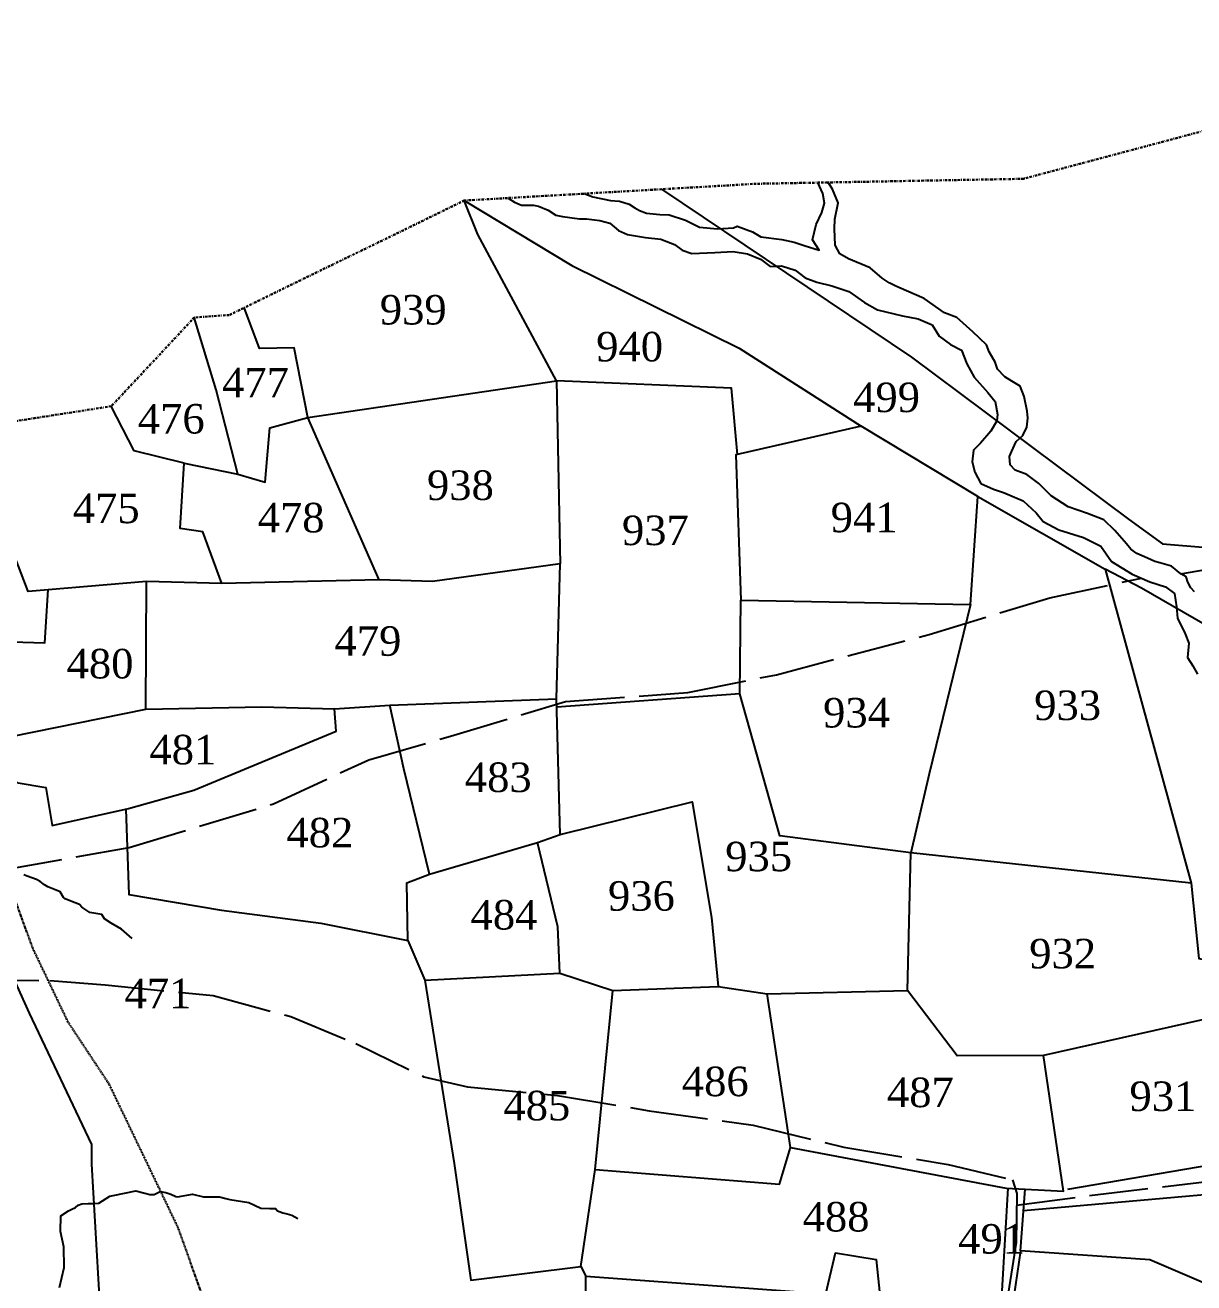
# Model space of a CAD drawing. Header units: millimetres. Extents: x 232 to 2351, y -1279 to 995.
# Drawn here: x 1464.2 to 1701.9, y -136.2 to 119.5 of the extents above; entities that cross this region are included whole.
import ezdxf

# ---------------------------------------------------------------- set-up
doc = ezdxf.new("R2010")
doc.units = ezdxf.units.MM
doc.header["$MEASUREMENT"] = 0
for name, pattern in [('ACAD_ISO02W100', [15, 12, -3]), ('ACAD_ISO07W100', [3, 0, -3]), ('BORDER', [1.75, 0.5, -0.25, 0.5, -0.25, 0, -0.25])]:
    doc.linetypes.add(name, pattern=pattern)
for name, color, linetype in [('CARTTRACK', 30, 'ACAD_ISO02W100'), ('NALA', 4, 'Continuous'), ('SURVEY_BND', 7, 'Continuous'), ('SURVEY_NO', 7, 'Continuous')]:
    doc.layers.add(name, color=color, linetype=linetype)
doc.layers.add('FOOTPATH', color=150, linetype='ACAD_ISO07W100', lineweight=30)
doc.layers.add('VILL_BOUNDARY', color=6, linetype='BORDER', lineweight=30)
doc.styles.get("Standard").update_dxf_attribs({"font": 'TIMES.TTF'})

msp = doc.modelspace()

# ---------------------------------------------------------------- linework, layer by layer
at = {"layer": 'CARTTRACK'}
for points in [[(1699.232658393428, 7.917952077038535), (1718.015339936483, 11.31351263074976), (1730.283460563887, 18.06897490323081), (1757.433197922062, 31.45177747126127), (1781.654857435749, 44.80559565749809), (1798.280119542496, 54.1819637727167), (1825.237293597973, 69.01865913548863), (1840.996729937991, 81.10582384508598), (1846.008492633004, 85.13045604671555), (1856.615468240258, 85.0411788123065), (1875.611216073563, 84.0573400705016), (1900.516767729276, 92.34969971684586), (1912.899181031678, 96.70670439596961), (1915.109387704994, 100.2536119239243)], [(1448.708255944762, -60.23755864064699), (1451.925392955849, -55.91975184786315), (1455.621549451849, -54.2701668391619), (1459.790500473253, -52.23960661136915), (1485.29524779846, -47.72491543645901), (1514.645450061535, -38.83465499542854), (1534.0907778972, -29.86051663287253), (1550.684191489689, -25.06885208654148), (1574.067430086277, -17.98069928856967), (1598.947521839797, -16.17297578921443), (1616.956478981147, -12.55958776137959), (1648.050083501766, -4.36342281092675), (1672.586311249996, 3.099002196861875), (1691.189757372314, 7.060753564499246)], [(1665.804983753072, -120.4614370954514), (1680.606963822896, -118.4795229466727), (1726.819954898285, -113.0197197045618), (1749.342972958604, -107.9186272985507), (1774.934037545874, -99.35665891309327), (1796.706643560552, -94.48854779513385), (1830.37254911733, -91.75864882057067), (1857.14125236367, -89.74896621389416), (1889.937563818063, -86.15046205779072), (1943.728488806335, -80.07022578701071), (1988.2781716401, -76.71334636225129), (2036.889330176558, -72.65912684756495), (2077.435527806347, -69.57412155918155), (2109.119437380239, -75.8579577624023), (2132.621655434883, -80.54162955093216), (2135.938736273061, -78.2565953172234), (2141.772241428363, -62.94688712331663), (2147.727873074722, -52.16270164131674), (2165.929515077985, -28.45776465202562), (2174.981584081224, -14.94079551904179), (2188.478695382628, -2.14461968922933), (2197.389917103862, 4.749912594683117)], [(1454.93433242327, -74.63671017858898), (1469.213409407839, -74.7433717234735), (1480.454867920858, -75.64165996072825), (1502.431058607039, -77.82161257797725), (1518.169100525265, -82.08848832116746), (1531.434033726551, -87.5905084057149), (1545.261029723551, -94.32767283161866), (1554.141794780087, -96.34882533517975), (1572.465374182297, -98.14540180969016), (1591.085287936839, -101.2253364191556), (1612.219248850526, -104.1447771599715), (1630.655243513194, -108.6362236392306), (1651.883372298555, -112.1301595983468), (1664.950960868027, -115.3051297401516), (1665.826160200868, -118.0711797971926), (1665.737867691241, -128.0370540340655), (1664.060269488598, -138.3557003787009)]]:
    msp.add_lwpolyline(points, dxfattribs=at)
at = {"layer": 'FOOTPATH', "ltscale": 0.001}
msp.add_lwpolyline([(1459.963387976715, -52.52553571215321), (1465.727442300673, -68.24261843942168), (1472.856498553323, -83.14176572344422), (1481.192030012093, -95.74031210705834), (1495.2395344246, -124.9567965525603), (1500.833108703198, -140.6228125677135)], dxfattribs=at)
at = {"layer": 'NALA'}
for points in [[(1577.868929816279, 85.26340244953573), (1579.61232665267, 84.60333786156025), (1583.212721500629, 83.8495322155768), (1585.052236577281, 83.73960222553706), (1586.986068097978, 83.11142556089999), (1588.180968165538, 82.35761991491563), (1589.124294684942, 81.80796996471872), (1590.539297970625, 81.30543286739612), (1593.25925293293, 81.00705146586097), (1595.130197819877, 80.95993861298666), (1598.488136060783, 79.88607150195003), (1601.31814263215, 78.44127734714675), (1604.981424113857, 78.11148737702933), (1608.204499159319, 78.29993878852474), (1608.959165777473, 78.66113732722533), (1612.067651003188, 77.52770826434153), (1613.765657647325, 76.47552121682202), (1618.089275796563, 75.92587126662511), (1620.55767071729, 75.4233341693025), (1622.58584569519, 74.73234566048359), (1625.676718341352, 73.75374168010876), (1624.277436714106, 75.90522862802209), (1625.047824990697, 78.99897792639877), (1626.204690530629, 81.40460751342471), (1626.727435673673, 83.33256644316862), (1626.365540384864, 85.26053066589611), (1625.39829671951, 87.50528429165341)], [(1701.998360140207, 4.295645370730199), (1701.264601706986, 5.127226127390713), (1700.629630395595, 6.226605422548346), (1700.276852047891, 7.34007464179831), (1699.232658393428, 7.917952077038535), (1697.296814392397, 9.523531214625109), (1694.95442235102, 10.15778951817356), (1693.938457447532, 10.48196363199531), (1692.4568262056, 11.15850758677607), (1690.227335661541, 12.06055913583714), (1689.013810020968, 12.94852076080588), (1688.153062728101, 14.01970962180894), (1685.763397658775, 16.75999872446937), (1683.514930370638, 18.9111045775162), (1680.255360547602, 20.22190154286181), (1676.276133160252, 21.57498415943883), (1672.838897791609, 23.78095708729597), (1670.341301646189, 26.31797971552442), (1667.880618982308, 28.17697106039577), (1665.510025203113, 29.00855181705629), (1664.494046793045, 30.15021147045991), (1664.381158802307, 31.82746820085777), (1664.748038018917, 32.77180540115114), (1665.6950518345, 34.89580588181616), (1667.092010330087, 36.05156604528202), (1667.882212758677, 37.75700791684994), (1668.072682541568, 39.58361149105076), (1667.96441380099, 41.02556860629193), (1667.314787850935, 43.9815732823572), (1666.520803580108, 46.10845314645849), (1664.860669384647, 47.11781995133606), (1663.417059163765, 48.01904579485381), (1661.93737286927, 49.5691438714548), (1661.468194820181, 50.97505047091909), (1660.241135587037, 53.10193033502037), (1659.699778377562, 54.50783693448466), (1656.873972352392, 57.13090760778323), (1653.661945688893, 60.08691228384941), (1651.171737642411, 61.06023386593552), (1646.985278807118, 63.94414280343244), (1643.412356341687, 65.53029139581031), (1641.246954516944, 66.46755716913594), (1639.911626543222, 67.11643998818727), (1638.431926742147, 68.0537110544974), (1636.033712008053, 70.19979386548312), (1631.630715691601, 72.0382854823265), (1629.82620966879, 73.04765228720407), (1628.923956657383, 74.81404816547911), (1628.77959833661, 78.13054212035513), (1628.851777496997, 80.07717999154283), (1629.505279835344, 83.38687775463222), (1628.350399762587, 86.16264043778483), (1627.592505071952, 87.35224923557598), (1627.020383278496, 87.53547097550052)], [(1562.403302210016, 84.3758004545151), (1563.698375044161, 83.50458313854597), (1565.086783874978, 82.93562967476282), (1567.543211966346, 82.93562967476282), (1568.575614376981, 82.68671121111129), (1570.533636181408, 81.90439755191801), (1572.064444878984, 80.90872899029728), (1573.452867216381, 80.62425225840616), (1576.941697718383, 80.16197359934449), (1578.365709892536, 80.16197359934449), (1581.071334374083, 79.7708167697474), (1583.064959521844, 79.27298513542974), (1584.84497811618, 77.74392137826635), (1586.696189890605, 76.96160771907307), (1590.363023602698, 76.32153242582535), (1593.424654504428, 76.03705569393333), (1596.201485672644, 74.93470703460844), (1597.788225115572, 73.78152984745975), (1599.746246919998, 73.10589628597154), (1604.409893205973, 73.31925648138258), (1608.147920098156, 73.49705311556863), (1611.073418185977, 73.03109583244805), (1613.707849487435, 71.96430544136274), (1615.701461128616, 70.43524168419935), (1618.015489353225, 70.57748005014582), (1620.756717178108, 69.72404985447065), (1622.821535505958, 68.15942253608318), (1625.206756910657, 67.23487051094435), (1628.232784469054, 66.48812041297515), (1631.686025134301, 65.35021348540886), (1634.838568822064, 63.13318880642328), (1637.508589960276, 61.60412504925989), (1642.599435846523, 60.43065985345402), (1645.803480121591, 59.79058456020539), (1648.615901126561, 58.61711407141502), (1650.039913300714, 56.30573665505835), (1652.353941525324, 54.59887626370983), (1654.596763063264, 53.42540577491945), (1655.679207350628, 50.63146698382661), (1657.210029554783, 47.96449100611426), (1659.986847216418, 44.79968339408333), (1661.446462733906, 43.02170117326932), (1661.915100519818, 40.32185047033454), (1661.808290489815, 39.07726344506318), (1660.562281525754, 36.94368266289257), (1658.497463197904, 34.52562514883084), (1657.073451023753, 33.10324148937343), (1656.788651290237, 30.75630051179178), (1657.287044070597, 28.62272502260566), (1658.533066541238, 26.31134760624991), (1661.096291156029, 25.17343538569912), (1663.125506140545, 24.46224355597042), (1667.122400133767, 22.76449239052818), (1669.756817928646, 20.38199843769144), (1671.216433446134, 18.60401092389293), (1674.384874377867, 16.8971505325444), (1679.404513577445, 15.33252321415694), (1682.928947422781, 13.55454099334293), (1685.100575780632, 10.46085521077748), (1689.28232081971, 7.871903114000816), (1692.877961351716, 6.342834063853843), (1696.117595463536, 5.276048965752125), (1697.933203894627, 3.924781842775701), (1698.360417001479, 1.257805865063347), (1698.502816868237, -1.053571551293317), (1700.073375429025, -4.270679140770881), (1700.856581449481, -6.119783191049464), (1700.571781715966, -9.035672339429766), (1701.639787469936, -10.77809629200328), (1702.565406863727, -12.48495668335181)], [(1485.955179268607, -66.22139183408035), (1483.760441153378, -64.30318258133866), (1481.634275941831, -63.07004428101573), (1480.331147653431, -62.17944674988667), (1479.782456371333, -61.35736160698343), (1477.308604792523, -60.94673718128797), (1475.666366814785, -59.84535713808236), (1475.208898970048, -59.25951376153444), (1473.461093567614, -58.63852496951768), (1472.299797869635, -58.15813371832792), (1471.959621160524, -57.90036538499862), (1471.296758762644, -56.74076251496172), (1470.114892544218, -56.23483261473029), (1468.764194083124, -55.6914230929724), (1468.088851605864, -55.27917901409455), (1467.188381462942, -54.6420783779995), (1466.494278346878, -54.19235997058058), (1464.562027095972, -53.53652217021408), (1463.886671112135, -53.23671166292934)], [(1471.123807013253, -137.1655834544208), (1472.105762349778, -133.1302016707068), (1472.015038655858, -128.9221521545505), (1471.344464001133, -125.7684862743818), (1471.400340720167, -122.6148151012276), (1472.965010412332, -121.6101008295118), (1473.691461786091, -121.2751978366014), (1474.417926666431, -120.8844803246984), (1474.976734376507, -120.4658529068056), (1475.703185750266, -120.1588545268996), (1477.01638994691, -120.1030400079071), (1478.161950479873, -120.1030400079071), (1479.167812461959, -120.0193155829256), (1479.894263835718, -119.5727782590448), (1481.375111696043, -118.623883799306), (1482.073631463576, -118.4843395623466), (1486.701080116722, -117.5455441165714), (1488.489270191601, -117.9641768274478), (1489.523077286496, -118.2711699143692), (1490.417172323936, -118.2711699143692), (1491.618609575933, -117.6571784475418), (1492.7921152217, -117.8804471094818), (1493.825908810017, -118.2153501023922), (1494.831770792103, -118.6897973322621), (1495.13911300666, -118.7456171442391), (1498.18463055915, -118.2153501023922), (1500.447820018846, -118.7177072382501), (1502.319831925568, -118.7456171442391), (1503.660981235018, -118.7456171442391), (1505.002130544468, -119.0805201371495), (1505.784458637261, -119.3037887990895), (1509.690385818134, -119.8953327196832), (1510.808014744869, -120.4535043745336), (1512.093273828705, -121.039585935373), (1513.909409016393, -121.1233103603545), (1515.110859774968, -121.1233103603545), (1515.502023821366, -121.5977575902243), (1516.591707635293, -121.9884803951118), (1517.457857559926, -122.2117490570517), (1518.40784282298, -122.4908322379852), (1519.637225187784, -123.1327336108025)]]:
    msp.add_lwpolyline(points, dxfattribs=at)
at = {"layer": 'SURVEY_BND'}
for points in [[(1593.603435928937, 86.16643589711495), (1644.3983231323, 52.02973580700836), (1688.531679162223, 19.08292543247535), (1695.477275546698, 14.02918406363005), (1724.167519326469, 11.68752548433713), (1726.851128083572, -15.47391018641883), (1691.236979485864, 5.057517524722243), (1683.852014073063, 8.871636687530554)], [(1609.059940786824, 32.23297817486972), (1607.801611401992, 45.72509817565697), (1572.212814653842, 47.20181431851506), (1556.210773134397, 76.95534611869698), (1553.466021612305, 83.86287280032957), (1575.362886637573, 70.64434632026769), (1609.360770409756, 53.85141161286629), (1634.201666069817, 38.00831351640136)], [(1507.403654390519, 28.1873770674456), (1512.956816983513, 26.57498585911981), (1513.94587678081, 37.62657290579773), (1521.687672515138, 39.73556248310888), (1518.872469154807, 53.93607289606098), (1511.848467076834, 53.74933641146436), (1508.737045059396, 62.07937335468812)], [(1496.536030982508, 30.46167183609577), (1507.403654390519, 28.1873770674456), (1503.033087371239, 45.3878609766889), (1498.572356420937, 60.07782153975313)], [(1521.687672515138, 39.73556248310888), (1572.212814653842, 47.20181431851506), (1573.003246694283, 9.969221661024676)], [(1504.190479667768, 5.99169219524174), (1500.293088645085, 16.50413057248898), (1495.663857123456, 17.17426472333409), (1496.536030982508, 30.46167183609577), (1486.338279887093, 32.94118089738458), (1481.681984166127, 42.0281819832835)], [(1536.190267614405, 6.743703519562587), (1521.687672515138, 39.73556248310888)], [(1656.443247534893, 1.739149853419804), (1657.894988716582, 23.67708756423053), (1634.201666069817, 38.00831351640136), (1608.731323289345, 32.15749106228395), (1609.714723829868, 2.593765677567717)], [(1657.894988716582, 23.67708756423053), (1683.852014073063, 8.871636687530554), (1701.332269669847, -54.92557590780325), (1644.276614425889, -48.81509167056103)], [(1437.237609146241, 14.8001548575603), (1433.824185877105, 4.459997824903439), (1448.656179435111, 0.06178726333655504), (1450.278427675315, -5.571011876239936), (1468.20041595182, -6.111145040741576), (1468.818409492889, 4.691486491395153), (1464.801417709499, 4.38283670040073), (1459.654843676592, 17.82233771579467)], [(1488.722785443082, -19.59402735510866), (1512.318955264127, -19.07159922294704), (1527.090142201614, -19.53267108159798), (1538.344323912441, -18.73154615635394), (1572.247432016879, -17.47379018625088), (1573.003246694283, 9.969221661024676), (1547.008119277276, 6.421154351908626), (1536.190267614405, 6.743703519562587), (1504.190479667768, 5.99169219524174), (1488.818012161322, 6.380543100305385)], [(1450.278427675315, -5.571011876239936), (1454.10280212969, -14.52223161696111), (1460.257466730287, -17.05813213252713), (1461.334535399043, -25.12688965892266), (1488.722785443082, -19.59402735510866), (1488.818012161322, 6.380543100305385), (1468.818409492889, 4.691486491395153)], [(1609.541569481786, -16.45240301412468), (1609.714723829868, 2.593765677567717), (1656.443247534893, 1.739149853419804), (1648.02011240205, -32.74763311882998), (1644.276614425889, -48.81509167056103)], [(1546.378793716081, -53.09542603414957), (1568.343490303179, -46.66501121789224), (1572.954582488655, -45.05782830607677), (1572.247432016879, -17.47379018625088)], [(1572.954582488655, -45.05782830607677), (1599.806000027324, -38.38208896247852), (1603.758700492706, -61.91015029684513), (1605.096824328368, -75.94439748830791), (1615.0491203561, -77.44807079998827), (1643.651530849944, -76.77977331468082), (1644.276614425889, -48.81509167056103), (1617.664439847687, -45.32055087267054), (1609.541569481786, -16.45240301412468), (1572.290718923203, -19.16229598778331)], [(1461.334535399043, -25.12688965892266), (1462.323865327928, -34.46734487595586), (1468.381809313345, -35.51062383096996), (1469.676955213312, -43.2308912738672), (1485.176943669376, -39.76720471978024), (1498.44487533129, -36.0471630591619), (1527.397673508282, -24.0285848395697), (1527.090142201614, -19.53267108159798)], [(1484.672919744356, -39.87983582895675), (1485.235454171396, -57.2672027291901), (1504.12204182988, -60.44446473317839), (1524.284177341602, -63.10452278046705), (1541.994841676602, -66.622351270521), (1541.796024827634, -54.9061929994532), (1546.378793716081, -53.09542603414957), (1541.205193017768, -31.67882610074321), (1538.344323912441, -18.73154615635394)], [(1578.271082797164, -156.8352762775885), (1560.567941626898, -161.4010838926779), (1548.811072043456, -167.1603112542225), (1534.646100909789, -170.6746728395883), (1501.161088971097, -172.4873082283348), (1480.947439365493, -173.9476849287912), (1479.441334201663, -141.2274989682173), (1477.723499898948, -112.0909544639535), (1477.723499898948, -108.098122980683), (1465.076668291367, -81.39607070659986), (1455.529812764471, -60.50297338115888), (1445.48563147699, -44.37898190314445), (1432.792809966504, -26.53263217587573)], [(1541.994841676602, -66.622351270521), (1545.464722447688, -74.65263938733551), (1572.891250137785, -73.27961280607724), (1572.503044032281, -63.82984158517866), (1568.343490303179, -46.66501121789224)], [(1701.332269669847, -54.92557590780325), (1702.886066565585, -70.28617085235965), (1712.485043982437, -72.25294323566231), (1713.209199237695, -80.5539992551412), (1671.301727495131, -89.97811008836015), (1653.744619461482, -90.06006136361611), (1643.651530849944, -76.77977331468082)], [(1572.891250137785, -73.27961280607724), (1583.711911169175, -76.758643721525), (1605.096824328368, -75.94439748830791)], [(1545.464722447688, -74.65263938733551), (1551.399391882796, -111.9373308888707), (1554.834412172415, -135.6600893561563), (1577.161436258863, -132.8888998114016), (1580.077263635823, -113.1513297581187), (1583.711911169175, -76.758643721525)], [(1580.077263635823, -113.1513297581187), (1617.601809838947, -116.163582977887), (1619.825884244663, -108.6988608149313), (1615.0491203561, -77.44807079998827)], [(1676.196795512777, -117.1517196229088), (1715.883610014218, -110.3923458350619), (1714.173514981507, -88.64957103978486), (1713.209199237695, -80.5539992551412)], [(1667.235069356315, -121.487185283043), (1729.381194045902, -116.0142996498944), (1738.875995215738, -113.7110575503411), (1756.870041093414, -107.3231083467799), (1779.182829245159, -99.32950061086922), (1813.54562027336, -96.19089856389564), (1856.039817825651, -92.66191246302697), (1882.380592116431, -90.96631024919407), (1881.705951981303, -85.35416962717409)], [(1619.825884244663, -108.6988608149313), (1663.662379165655, -116.9550323279082), (1675.364898273536, -117.5649005599998), (1671.301727495131, -89.97811008836015)], [(1662.847621775689, -137.8665598245334), (1664.063294379654, -116.9759257313307)], [(1666.59423885238, -129.7497843449555), (1667.570776726418, -117.1587156108595)], [(1577.161436258863, -132.8888998114016), (1578.229941756272, -134.8947291255381), (1627.020785071954, -138.4353121549148), (1629.001605982432, -130.1045307358463), (1637.237661483819, -131.4582855614244), (1638.175950049101, -140.6221456516978), (1638.421607715476, -141.5914816166378), (1608.199528738094, -149.6789286704461), (1578.271082797164, -156.8352762775885), (1578.229941756272, -134.8947291255381)], [(1726.441797687865, -179.7203935212392), (1725.649164074979, -145.5503797778347), (1692.874530680545, -131.5798654098135), (1666.59423885238, -129.7497843449555), (1664.92671655798, -141.2382384332759), (1631.985033789359, -147.7924085144523)]]:
    msp.add_lwpolyline(points, dxfattribs=at)
at = {"layer": 'VILL_BOUNDARY'}
msp.add_lwpolyline([(2078.200353261502, 110.4171914110884), (2028.957612886239, 115.6482617920265), (1989.94086458319, 119.5280971236898), (1933.291657854399, 102.6342249091122), (1877.891276138977, 95.38062747532786), (1837.104300803752, 97.06368389981617), (1835.921984566001, 96.72631023652502), (1827.138987422561, 113.2577555735807), (1762.448914358021, 105.498101889727), (1706.441428040445, 98.7429199426042), (1667.255774229376, 88.28424299347353), (1612.868825562065, 87.27211351386359), (1553.466021612305, 83.86287280032957), (1505.666298484193, 60.58388627955901), (1498.572356420937, 60.07782153975313), (1481.681984166127, 42.0281819832835), (1458.452812271928, 38.42764202329272)], dxfattribs=at)
msp.add_lwpolyline([(2078.200353261502, 110.4171914110884), (2028.957612886239, 115.6482617920265), (1989.94086458319, 119.5280971236898), (1933.291657854399, 102.6342249091122), (1877.891276138977, 95.38062747532786), (1837.104300803752, 97.06368389981617), (1835.921984566001, 96.72631023652502), (1827.138987422561, 113.2577555735807), (1762.448914358021, 105.498101889727), (1706.441428040445, 98.7429199426042), (1667.255774229376, 88.28424299347353), (1612.868825562065, 87.27211351386359), (1553.466021612305, 83.86287280032957), (1505.666298484193, 60.58388627955901), (1498.572356420937, 60.07782153975313), (1481.681984166127, 42.0281819832835), (1458.452812271928, 38.42764202329272)], dxfattribs=at)

# ---------------------------------------------------------------- texts
at = {"layer": 'SURVEY_NO'}
for s, p in [('939', (1536.302259917737, 58.66028757188178)), ('940', (1580.307766023474, 51.15043824591794)), ('477', (1504.218454675716, 43.83560393066546)), ('499', (1632.568041463974, 40.84588323200933)), ('476', (1487.083956073075, 36.48372150986506)), ('938', (1545.896199593763, 22.97427844944559)), ('475', (1473.863033043006, 18.26442756077904)), ('478', (1511.454464320119, 16.3761289620752)), ('941', (1627.999256861445, 16.42399341871351)), ('937', (1585.544662476672, 13.79749818460004)), ('479', (1527.095635858643, -8.706921166346547)), ('480', (1472.598458294418, -13.31861895494603)), ('934', (1626.454724244017, -23.28944213209888)), ('933', (1669.394581562477, -21.77523048876174)), ('481', (1489.441740995926, -30.79461328074831)), ('483', (1553.590710217733, -36.41862077347287)), ('482', (1517.312876616857, -47.68092681641701)), ('935', (1606.546863136839, -52.51855034505388)), ('936', (1582.707146447256, -60.54456173058861)), ('484', (1554.756785833697, -64.3802127533545)), ('932', (1668.381782657993, -72.27035323300424)), ('471', (1484.390310138377, -80.3746478557041)), ('486', (1597.716764723669, -98.26899436421718)), ('487', (1639.440784459404, -100.4963138975845)), ('485', (1561.438931122793, -103.1881616083219)), ('931', (1688.766048083389, -101.2774154633835)), ('488', (1622.293027498303, -125.7878123320252)), ('491', (1653.934730806204, -130.2750138379097))]:
    msp.add_text(s, height=6, dxfattribs=at).set_placement(p)

doc.saveas('drawing.dxf')
